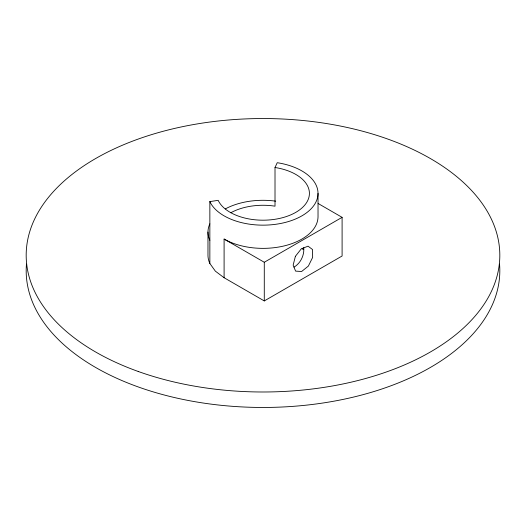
<?xml version="1.0" encoding="UTF-8"?>
<svg xmlns="http://www.w3.org/2000/svg" width="526" height="526" viewBox="0 0 526 526"><rect width="100%" height="100%" fill="white"/><g stroke="black" fill="none" stroke-linecap="round" stroke-linejoin="round"><path stroke-width="0.79" d="M230.842 212.741A46.413 26.8 0 0 1 275.013 206.179L275.013 167.505L277.241 162.705A55.026 31.77 0 0 1 301.904 215.851A55.026 31.77 0 0 1 209.854 201.609L209.854 263.487L215.351 271.146L224.096 277.728L264.282 300.931L342.097 256.004L342.097 217.337L318.125 203.496M294.041 267.123C300.629 263.184 304.469 255.209 303.732 247.595M224.096 277.728L224.096 239.054L264.282 262.257L342.097 217.337M209.854 201.609L218.165 200.327A46.413 26.8 0 0 0 295.822 212.34A46.413 26.8 0 0 0 275.013 167.505M318.026 193.39L318.026 216.594A55.026 31.77 0 0 1 284.06 245.944A55.026 31.77 0 0 1 224.096 239.054M264.282 262.257L264.282 300.931M207.974 232.065L207.974 255.268A55.026 31.77 0 0 0 209.854 263.487M499.536 264.098A236.818 136.727 0 0 1 263 407.459A236.818 136.727 0 0 1 26.464 264.098M209.854 240.283A55.026 31.77 0 0 1 209.854 223.839M225.378 208.881A55.026 31.77 0 0 1 275.703 201.156M302.154 248.607A46.413 26.8 0 0 1 303.2 249.6M295.382 256.34L293.146 265.137L295.605 271.12L301.615 271.501L308.361 266.09L312.628 257.438L312.569 249.561L308.058 246.175L301.273 248.851L295.382 256.34M138.206 371.468A236.818 136.727 0 0 0 499.7 259.561A236.818 136.727 0 0 0 151.094 134.768A236.818 136.727 0 0 0 138.206 371.468"/></g></svg>
